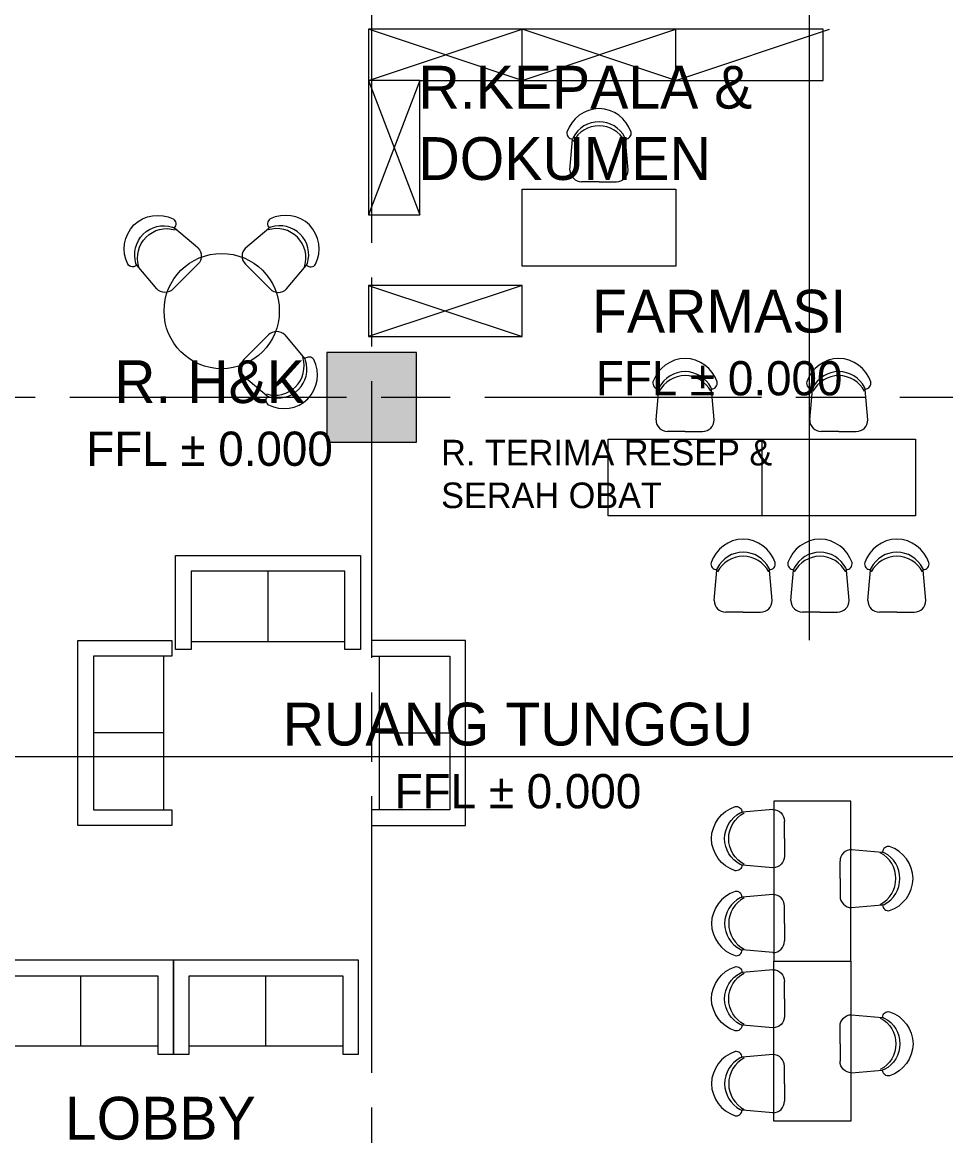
# Model space of a CAD drawing. Header units: millimetres. Extents: x -280308 to 6402717, y -14 to 2073074.
# Drawn here: x -30171 to -22960, y 338611 to 347302 of the extents above; entities that cross this region are included whole.
import ezdxf
from ezdxf.enums import TextEntityAlignment as Align

# ---------------------------------------------------------------- set-up
doc = ezdxf.new("R2010")
doc.units = ezdxf.units.MM
doc.linetypes.add('ACAD_ISO08W100', pattern=[36, 24, -3, 6, -3])
doc.layers.get('0').update_dxf_attribs({"lineweight": 0})
for name, color, linetype, lineweight in [('A-ANNOTATION', 144, 'Continuous', 0), ('A-Furn', 250, 'Continuous', 0), ('A-FURN-EQPM', 177, 'Continuous', 0), ('A-Z22-T-Anno_Text', 152, 'Continuous', 9), ('ARSIR', 251, 'Continuous', 0), ('Struktur', 80, 'Continuous', 20)]:
    doc.layers.add(name, color=color, linetype=linetype, lineweight=lineweight)
doc.layers.add('A-TEXT', color=254, linetype='Continuous')
doc.layers.add('FURNITURE', color=26, linetype='Continuous')
doc.styles.add('Annotative', font='arial.ttf', dxfattribs={"height": 1.25})
doc.styles.get("Standard").update_dxf_attribs({"font": 'arial.ttf'})
doc.styles.add('TGF_A', font='arial.ttf')

# ---------------------------------------------------------------- blocks, each defined once
blk = doc.blocks.new('*U539')
at = {"layer": 'A-ANNOTATION', "linetype": 'ACAD_ISO08W100', "ltscale": 0.25}
blk.add_lwpolyline([(0, -7.641), (0, -228.348)], dxfattribs=at)
at = {"layer": 'A-TEXT'}
blk.add_attdef('N', text='', height=0.9, dxfattribs=at).set_placement((0, 2.75), align=Align.MIDDLE_CENTER)
blk = doc.blocks.new('*U552')
at = {"layer": 'A-ANNOTATION', "linetype": 'ACAD_ISO08W100', "ltscale": 0.25}
blk.add_lwpolyline([(0, -5), (0, -90.561)], dxfattribs=at)
at = {"layer": 'A-TEXT'}
blk.add_attdef('N', text='', height=0.9, dxfattribs=at).set_placement((0, 2.75), align=Align.MIDDLE_CENTER)
blk = doc.blocks.new('A$Cf37525da')
at = {"color": 124, "xscale": -360.0000000000001, "yscale": 360.0000000000001, "zscale": 360.0000000000001}
for name, p, rotation in [('*U552', (-49750, -25932.8), 180), ('*U539', (4643.8, -5900), 270)]:
    blk.add_blockref(name, p, dxfattribs=dict(at, rotation=rotation))
blk = doc.blocks.new('A$Cf084c430')
at = {"color": 0, "linetype": 'ByBlock', "lineweight": -2}
for p, q in [((-733.3, 600), (-733.3, 722.2)), ((-733.3, 722.2), (0, 722.2)), ((0, 722.2), (0, -722.2)), ((-122.2, 600), (-733.3, 600)), ((-672.2, 600), (-672.2, -600)), ((-122.2, -600), (-122.2, 600)), ((-672.2, 0), (-122.2, 0)), ((-733.3, -722.2), (-733.3, -600)), ((-733.3, -600), (-122.2, -600)), ((0, -722.2), (-733.3, -722.2))]:
    blk.add_line(p, q, dxfattribs=at)
blk = doc.blocks.new('A$C18dab852')
at = {"color": 0, "linetype": 'ByBlock', "lineweight": -2, "rotation": 180}
blk.add_blockref('A$Cf084c430', (0, 722.2), dxfattribs=at)
blk = doc.blocks.new('A$Ccc440957')
at = {"layer": 'FURNITURE', "color": 0, "linetype": 'ByBlock', "lineweight": -2}
for p, q in [((-44.9, 189), (-243.3, 171.7)), ((30.7, 0), (30.7, 113.4)), ((30.7, 0), (30.7, -113.4)), ((-44.9, -189), (-243.3, -171.7))]:
    blk.add_line(p, q, dxfattribs=at)
for centre, radius, start, end in [((-218.8, -5.7), 226.4, 108.72878, 178.55828), ((-170.1, 0), 189, 117.54534, 180), ((-143.7, 0), 189, 117.54534, 180), ((-284.3, 171.6), 37.8, 0, 100.97095), ((-240, 134.1), 37.8, 94.9782, 117.54534), ((-44.9, 113.4), 75.6, 0, 90), ((-218.8, 5.7), 226.4, 181.44172, 251.27122), ((-170.1, 0), 189, 180, 242.45466), ((-143.7, 0), 189, 180, 242.45466), ((-44.9, -113.4), 75.6, 270, 0), ((-284.3, -171.6), 37.8, 259.02905, 0), ((-240, -134.1), 37.8, 242.45466, 265.0218)]:
    blk.add_arc(centre, radius, start, end, dxfattribs=at)
blk = doc.blocks.new('A$Ce288bb9c')
at = {"layer": 'A-Furn', "color": 0, "linetype": 'ByBlock', "lineweight": -2, "ltscale": 0.25}
for p, q in [((1200, -3350), (0, -2950)), ((0, -3350), (1200, -2950)), ((1200, -3350), (1200, -2950)), ((1200, -3350), (2400, -2950)), ((2400, -3350), (1200, -2950)), ((2400, -3350), (2400, -2950)), ((2400, -3350), (3600, -2950)), ((400, -3350), (0, -3350)), ((400, -3350), (0, -4400)), ((0, -3350), (400, -4400)), ((0, -4950), (1200, -5350)), ((1200, -4950), (0, -5350)), ((3071.9, -6150), (3071.9, -6750))]:
    blk.add_line(p, q, dxfattribs=at)
for points in [[(0, -4400), (400, -4400), (400, -3350), (3550, -3350), (3550, -2950), (0, -2950), (0, -4400)], [(1871.9, -6750), (1871.9, -6150), (4271.9, -6150), (4271.9, -6750), (1871.9, -6750)]]:
    blk.add_lwpolyline(points, dxfattribs=at)
for points in [[(1200, -4200), (2400, -4200), (2400, -4800), (1200, -4800)], [(0, -5350), (1200, -5350), (1200, -4950), (0, -4950)], [(3165.3, -8975), (3165.3, -10225), (3765.3, -10225), (3765.3, -8975)], [(3165.3, -11475), (3165.3, -10225), (3765.3, -10225), (3765.3, -11475)]]:
    blk.add_lwpolyline(points, close=True, dxfattribs=at)
blk.add_circle((-1146.4, -5150.7), 450, dxfattribs=at)
for p, xscale, yscale, zscale, rotation in [((1800, -4103.9), 1.2, 1.2, 1.2, 270), ((-1454.8, -4855.8), -1.2, 1.2, 1.2, 134.9999999996223), ((-838, -4855.8), 1.2, 1.2, 1.2, 225.0000000003776), ((-851.5, -5459.1), 1.2, 1.2, 1.2, 135.0000000129182), ((2471.9, -6053.9), 1.2, 1.2, 1.2, 270), ((3671.9, -6053.9), 1.2, 1.2, 1.2, 270), ((2925.4, -7464), 1.2, 1.2, 1.2, 270), ((3525.4, -7464), 1.2, 1.2, 1.2, 270), ((4125.4, -7464), 1.2, 1.2, 1.2, 270), ((3211.9, -9268.6), -1.2, 1.2, 1.2, 180), ((3718.7, -9580.3), 1.2, 1.2, 1.2, 180), ((3211.9, -10518.6), -1.200000000000004, 1.200000000000004, 1.200000000000004, 180)]:
    blk.add_blockref('A$Ccc440957', p, dxfattribs=dict(at, xscale=xscale, yscale=yscale, zscale=zscale, rotation=rotation))
at = {"layer": 'A-Furn', "color": 0, "linetype": 'ByBlock', "lineweight": -2, "ltscale": 0.25, "rotation": 270}
blk.add_blockref('A$C18dab852', (-1506.7, -7058.6), dxfattribs=at)
at = {"layer": 'A-Furn', "color": 0, "linetype": 'ByBlock', "lineweight": -2, "ltscale": 0.25}
blk.add_blockref('A$C18dab852', (-2269.5, -9165.3), dxfattribs=at)
at = {"layer": 'A-Furn', "color": 0, "linetype": 'ByBlock', "lineweight": -2, "ltscale": 0.25, "xscale": -1}
blk.add_blockref('A$C18dab852', (757.2, -9165.3), dxfattribs=at)
at = {"layer": 'A-Furn', "color": 0, "linetype": 'ByBlock', "lineweight": -2, "ltscale": 0.25}
for p, xscale, yscale, zscale in [((3211.9, -9931.4), 1.200000000000004, 1.200000000000004, 1.200000000000004), ((3718.7, -10869.7), -1.2, 1.2, 1.2), ((3211.9, -11181.4), 1.2, 1.2, 1.2)]:
    blk.add_blockref('A$Ccc440957', p, dxfattribs=dict(at, xscale=xscale, yscale=yscale, zscale=zscale))
at = {"layer": 'A-Furn', "color": 0, "linetype": 'ByBlock', "lineweight": -2, "ltscale": 0.25, "xscale": -1.000000000000004, "rotation": 90}
for p in [(-1523.4, -10217.1), (-79, -10217.1)]:
    blk.add_blockref('A$C18dab852', p, dxfattribs=at)
blk = doc.blocks.new('*U540')
at = {"lineweight": -2}
blk.add_lwpolyline([(0.2344, 0), (7.6317, 0)], dxfattribs=at)
at = {"color": 7, "lineweight": -2, "style": 'TGF_A', "flags": 8}
for tag, height, p in [('NOTE1', 0.0625, (0, 0.3375)), ('DET', 0.0938, (0, 0.0961)), ('SHT', 0.075, (0, -0.1021)), ('NOTE2', 0.0625, (0, -0.3994))]:
    blk.add_attdef(tag, text='', height=height, dxfattribs=at).set_placement(p, align=Align.MIDDLE)
blk = doc.blocks.new('*U538')
at = {"lineweight": -2}
blk.add_lwpolyline([(0, -0.2344), (0, -3.1346)], dxfattribs=at)
at = {"color": 7, "lineweight": -2, "style": 'TGF_A', "flags": 8}
for tag, height, p in [('NOTE1', 0.0625, (0, 0.3375)), ('DET', 0.0938, (0, 0.0961)), ('SHT', 0.075, (0, -0.1021)), ('NOTE2', 0.0625, (0, -0.3994))]:
    blk.add_attdef(tag, text='', height=height, dxfattribs=at).set_placement(p, align=Align.MIDDLE)
blk = doc.blocks.new('A$Cba193409')
at = {"layer": 'A-Z22-T-Anno_Text', "color": 7, "xscale": 4266.666666600002, "yscale": 4266.666666600002, "zscale": 4266.666666600002}
for name, p in [('*U538', (-46583, 5394.1)), ('*U540', (-74879.7, -8888.9))]:
    blk.add_blockref(name, p, dxfattribs=at)
blk = doc.blocks.new('A$Cbf319c8c')
at = {"layer": 'ARSIR', "linetype": 'ByBlock', "lineweight": -2, "ltscale": 0.25}
h = blk.add_hatch(color=256, dxfattribs=at)
h.dxf.hatch_style = 1
h.paths.add_polyline_path([(30150, 3800), (30550, 3800), (30550, 4400), (30150, 4400)])
h.paths.add_polyline_path([(30100, 1900), (30600, 1900), (30600, 2400), (30100, 2400)])
h.paths.add_polyline_path([(44850, 1900), (45350, 1900), (45350, 2400), (44850, 2400)])
h.paths.add_polyline_path([(39100, 1900), (39600, 1900), (39600, 2400), (39100, 2400)])
h.paths.add_polyline_path([(53775, 20275), (54425, 20275), (54425, 19625), (53775, 19625)])
h.paths.add_polyline_path([(53775, 25), (54425, 25), (54425, 675), (53775, 675)])
h.paths.add_polyline_path([(49775, 20275), (50425, 20275), (50425, 19625), (49775, 19625)])
h.paths.add_polyline_path([(49775, 25), (50425, 25), (50425, 675), (49775, 675)])
h.paths.add_polyline_path([(44775, 20275), (45425, 20275), (45425, 19625), (44775, 19625)])
h.paths.add_polyline_path([(44775, 25), (45425, 25), (45425, 675), (44775, 675)])
h.paths.add_polyline_path([(39025, 20275), (39675, 20275), (39675, 19625), (39025, 19625)])
h.paths.add_polyline_path([(39025, 25), (39675, 25), (39675, 675), (39025, 675)])
h.paths.add_polyline_path([(33025, 20275), (33675, 20275), (33675, 19625), (33025, 19625)])
h.paths.add_polyline_path([(33025, 25), (33675, 25), (33675, 675), (33025, 675)])
h.paths.add_polyline_path([(27025, 20275), (27675, 20275), (27675, 19625), (27025, 19625)])
h.paths.add_polyline_path([(27025, 25), (27675, 25), (27675, 675), (27025, 675)])
h.paths.add_polyline_path([(21025, 20275), (21675, 20275), (21675, 19625), (21025, 19625)])
h.paths.add_polyline_path([(21025, 25), (21675, 25), (21675, 675), (21025, 675)])
h.paths.add_polyline_path([(15025, 20275), (15675, 20275), (15675, 19625), (15025, 19625)])
h.paths.add_polyline_path([(15025, 25), (15675, 25), (15675, 675), (15025, 675)])
h.paths.add_polyline_path([(27150, 3950), (27550, 3950), (27550, 4450), (27150, 4450)])
h.paths.add_polyline_path([(4025, 19625), (4675, 19625), (4675, 20275), (4025, 20275)])
h.paths.add_polyline_path([(9025, 19625), (9675, 19625), (9675, 20275), (9025, 20275)])
h.paths.add_polyline_path([(0, 19600), (700, 19600), (700, 20300), (0, 20300)])
h.paths.add_polyline_path([(4025, 25), (4675, 25), (4675, 675), (4025, 675)])
h.paths.add_polyline_path([(9025, 25), (9675, 25), (9675, 675), (9025, 675)])
h.paths.add_polyline_path([(0, 0), (700, 0), (700, 700), (0, 700)])
h.paths.add_polyline_path([(4025, 5925), (4675, 5925), (4675, 6575), (4025, 6575)])
h.paths.add_polyline_path([(9025, 5925), (9675, 5925), (9675, 6575), (9025, 6575)])
h.paths.add_polyline_path([(53750, 13700), (54450, 13700), (54450, 14400), (53750, 14400)])
h.paths.add_polyline_path([(53750, 5900), (54450, 5900), (54450, 6600), (53750, 6600)])
h.paths.add_polyline_path([(49750, 13700), (50450, 13700), (50450, 14400), (49750, 14400)])
h.paths.add_polyline_path([(49750, 5900), (50450, 5900), (50450, 6600), (49750, 6600)])
h.paths.add_polyline_path([(44750, 13700), (45450, 13700), (45450, 14400), (44750, 14400)])
h.paths.add_polyline_path([(44750, 5900), (45450, 5900), (45450, 6600), (44750, 6600)])
h.paths.add_polyline_path([(39000, 13700), (39700, 13700), (39700, 14400), (39000, 14400)])
h.paths.add_polyline_path([(39000, 5900), (39700, 5900), (39700, 6600), (39000, 6600)])
h.paths.add_polyline_path([(33000, 13700), (33700, 13700), (33700, 14400), (33000, 14400)])
h.paths.add_polyline_path([(33000, 5900), (33700, 5900), (33700, 6600), (33000, 6600)])
h.paths.add_polyline_path([(27000, 13700), (27700, 13700), (27700, 14400), (27000, 14400)])
h.paths.add_polyline_path([(27000, 5900), (27700, 5900), (27700, 6600), (27000, 6600)])
h.paths.add_polyline_path([(21000, 13700), (21700, 13700), (21700, 14400), (21000, 14400)])
h.paths.add_polyline_path([(21000, 5900), (21700, 5900), (21700, 6600), (21000, 6600)])
h.paths.add_polyline_path([(4000, 13700), (4700, 13700), (4700, 14400), (4000, 14400)])
h.paths.add_polyline_path([(0, 13700), (700, 13700), (700, 14400), (0, 14400)])
h.paths.add_polyline_path([(0, 5900), (700, 5900), (700, 6600), (0, 6600)])
h.paths.add_polyline_path([(9000, 13700), (9700, 13700), (9700, 14400), (9000, 14400)])
h.paths.add_polyline_path([(15000, 13700), (15700, 13700), (15700, 14400), (15000, 14400)])
h.paths.add_polyline_path([(15000, 5900), (15700, 5900), (15700, 6600), (15000, 6600)])
at = {"layer": 'Struktur', "color": 0, "linetype": 'ByBlock', "lineweight": -2, "ltscale": 0.25}
blk.add_lwpolyline([(4000, 13700), (4700, 13700), (4700, 14400), (4000, 14400)], close=True, dxfattribs=at)
blk = doc.blocks.new('1')
at = {"ltscale": 0.25}
blk.add_blockref('A$Cf37525da', (22307.9, 350273.3), dxfattribs=at)
at = {"layer": 'A-FURN-EQPM', "color": 0, "linetype": 'ByBlock', "lineweight": -2, "ltscale": 0.25}
blk.add_blockref('A$Cba193409', (22557.9, 350459.2), dxfattribs=at)
at = {"layer": 'A-FURN-EQPM', "ltscale": 0.25}
blk.add_blockref('A$Ce288bb9c', (-27467.1, 350198.3), dxfattribs=at)
at = {"layer": 'Struktur', "ltscale": 0.25}
blk.add_blockref('A$Cbf319c8c', (-31792.1, 330323.3), dxfattribs=at)
at = {"layer": 'A-TEXT', "ltscale": 0.25, "attachment_point": 1, "style": 'Annotative'}
for s, width, insert, char_height in [('{\\fCentury Gothic|b0|i0|c0|p34;\\H1.25x;R.KEPALA &\\PDOKUMEN}', 5332.382, (-27077.2, 346962.4), 267.3), ('\\pxqc;{\\fCentury Gothic|b0|i0|c0|p34;\\H1.25x;FARMASI^J\\H0.8x;FFL %%P 0.000}', 5332.382, (-27395.1, 345214.1), 267.3), ('\\pxqc;{\\fCentury Gothic|b0|i0|c0|p34;\\H1.25x;R. H&K\\P\\H0.8x;FFL %%P 0.000}', 5332.382, (-31374.4, 344663.8), 267.3), ('{\\fCentury Gothic|b0|i0|c0|p34;R. TERIMA RESEP & SERAH OBAT}', 3076.264, (-26900, 344042.9), 200), ('\\pxqc;{\\fCentury Gothic|b0|i0|c0|p34;\\H1.25x;RUANG TUNGGU\\P\\H0.8x;FFL %%P 0.000}', 5332.382, (-28966.1, 341990.7), 267.3), ('\\pxqc;{\\fCentury Gothic|b0|i0|c0|p34;\\H1.25x;LOBBY\\P\\H0.8x;FFL %%P 0.000}', 5332.382, (-31758.9, 338914.8), 267.3)]:
    blk.add_mtext_dynamic_manual_height_columns(s, width=width, gutter_width=1670.6, heights=[0], dxfattribs=dict(at, insert=insert, char_height=char_height))

msp = doc.modelspace()

# ---------------------------------------------------------------- block references
msp.add_blockref('1', (0, 0))

doc.saveas('drawing.dxf')
